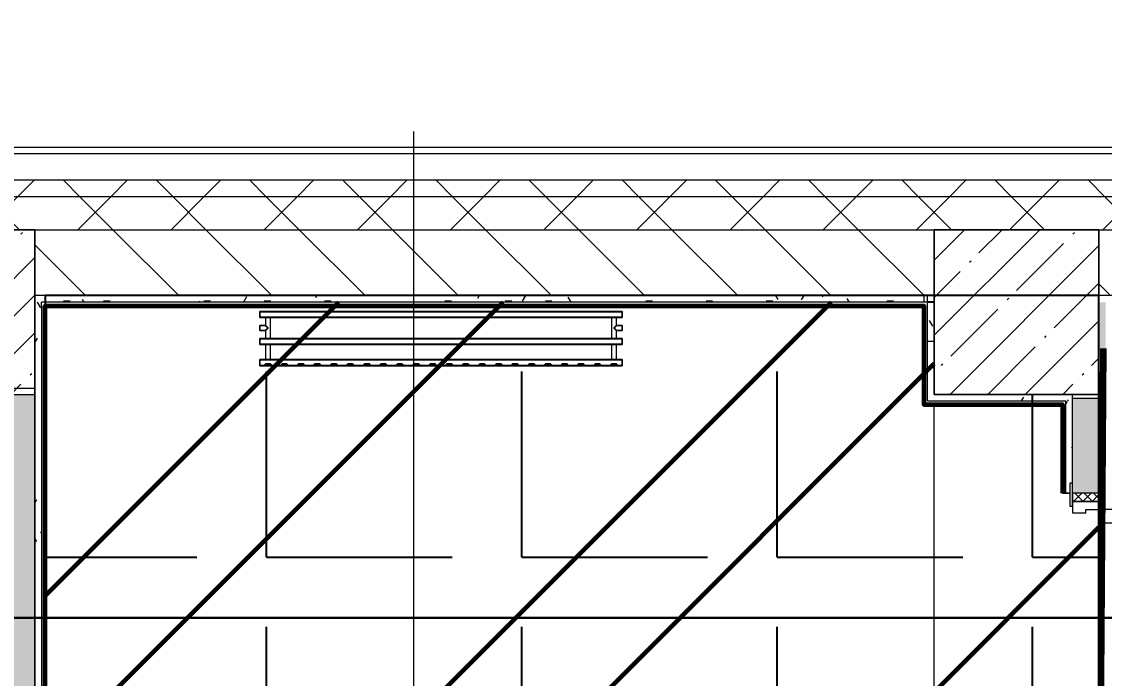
# Model space of a CAD drawing. Header units: millimetres. Extents: x -164500 to 426394, y -23753 to 102118.
# Drawn here: x 219542 to 222829, y 25737 to 27731 of the extents above; entities that cross this region are included whole.
import ezdxf
from ezdxf import colors
from ezdxf.entities.mleader import LeaderData, LeaderLine
from ezdxf.math import Vec2, Vec3

# ---------------------------------------------------------------- set-up
doc = ezdxf.new("R2010")
doc.units = ezdxf.units.MM
doc.layers.add('1.2.1) плитка КР3', color=140, linetype='Continuous')
for name, color, linetype, lineweight in [('196 1-3 этаж гидро изол', 6, 'Continuous', 60), ('284 стык. профилей', 1, 'Continuous', 120), ('5.3) Линолем обрезка', 100, 'Continuous', 30), ('9.1) Рулон', 30, 'Continuous', 30), ('A-DOOR-FRAM-2', 7, 'Continuous', 5), ('A-FLOR', 7, 'Continuous', 9), ('A-WALL', 7, 'Continuous', 5), ('I-WALL', 7, 'Continuous', 5), ('S-COLS', 7, 'Continuous', 9), ('S-COLS-1', 7, 'Continuous', 5), ('Оси', 7, 'Continuous', 9)]:
    doc.layers.add(name, color=color, linetype=linetype, lineweight=lineweight)
doc.layers.add('A-AREA-PATT-2', color=7, linetype='Continuous', lineweight=5, true_color=0xcde0ef, transparency=1)
for name, color, linetype, lineweight, true_color in [('A-DOOR-1', 7, 'Continuous', 5, 0xc0c0c0), ('A-DOOR-FRAM-1', 7, 'Continuous', 5, 0xc0c0c0), ('A-WALL-1', 9, 'Continuous', 5, 0x808080), ('A-WALL-FNSH-1', 9, 'Continuous', 5, 0x808080), ('M-EQPM-1', 7, 'Continuous', 9, 0xb2b2b2)]:
    doc.layers.add(name, color=color, linetype=linetype, lineweight=lineweight, true_color=true_color)
doc.styles.add('СПДС', font='ГОСТ тип А.ttf', dxfattribs={"width": 0.9})
pattern_1 = [(135, (148772.12, -0.94), (-150.8683, -150.8683), [213.36, -35.56, 7.112, -35.56]), (135, (148772.12, 149.83), (-150.8683, -150.8683), []), (50, (148772.12, -0.94), (255.05767, -22.3145), [26.67, -293.37]), (355, (148772.12, -0.94), (-49.3404, 267.4791), [21.336, -234.696]), (100.451, (148793.38, -2.8), (205.7195, 245.16356), [22.666, -249.326]), (46.184, (148772.12, 70.18), (379.511, -58.86), [40.005, -440.055]), (96.636, (148803.75, 65.27), (332.3634, 346.3991), [33.999, -373.989]), (351.184, (148772.12, 70.18), (332.3669, 346.3953), [32.004, -352.044]), (21, (148807.68, 52.4), (212.26017, -143.1711), [26.67, -293.37]), (326, (148807.68, 52.4), (86.5224, 257.8632), [21.336, -234.696]), (71.451, (148825.37, 40.47), (298.78395, 114.6901), [22.666, -249.326]), (37.5, (148772.12, -0.94), (4.32385, 118.37751), [6.706, -225.146, 6.706, -231.546, -235.585]), (37.5, (148772.12, -0.94), (4.32385, 118.37751), [-470.103, 6.706, -228.879]), (7.5, (148772.12, -0.94), (93.54758, 140.2533), [6.706, -129.134, 6.706, -219.812, -89.789]), (7.5, (148772.12, -0.94), (93.54758, 140.2533), [-362.356, 6.706, -83.083]), (327.5, (148692.82, -0.94), (189.82734, -8.02019), [6.706, -82.194, 6.706, -270.662, -368.046]), (327.5, (148692.82, -0.94), (189.82734, -8.02019), [-366.268, 6.706, -361.34]), (317.5, (148657.26, -0.94), (207.38114, 35.59764), [6.706, -108.864, 6.706, -177.495, -261.366]), (317.5, (148657.26, -0.94), (207.38114, 35.59764), [-299.771, 6.706, -254.66])]
pattern_2 = [(45, (148772.12, -0.94), (-114.04925, 114.04925), []), (45, (148886.17, -0.94), (-114.04925, 114.04925), [201.612, -40.322, 6.706, -33.617])]
pattern_3 = [(45, (148772.12, -0.94), (-141.42136, 141.42136), []), (135, (148772.12, -0.94), (-141.42136, -141.42136), [])]
pattern_4 = [(0, (148772.123, -0.94), (243.84, 60.96), [20.117, -162.763, 20.117, -162.763, -975.36]), (0, (148772.123, -0.94), (243.84, 60.96), [-365.76, 20.117, -345.643, 20.117, -162.763, -426.72]), (0, (148772.123, -0.94), (243.84, 60.96), [-914.4, 20.117, -101.803, 20.117, -284.683]), (120, (148863.563, 29.54), (-174.71291, 180.691634), [20.117, -162.763, 20.117, -162.763, -975.36]), (120, (148863.563, 29.54), (-174.71291, 180.691634), [-365.76, 20.117, -345.643, 20.117, -162.763, -426.72]), (120, (148863.563, 29.54), (-174.71291, 180.691634), [-914.4, 20.117, -101.803, 20.117, -284.683]), (240, (148894.043, 151.46), (-69.12709, -241.651634), [20.117, -162.763, 20.117, -162.763, -975.36]), (240, (148894.043, 151.46), (-69.12709, -241.651634), [-365.76, 20.117, -345.643, 20.117, -162.763, -426.72]), (240, (148894.043, 151.46), (-69.12709, -241.651634), [-914.4, 20.117, -101.803, 20.117, -284.683])]

# ---------------------------------------------------------------- blocks, each defined once
blk = doc.blocks.new('radiator_prado_classic_z_tip_30_po exemplyaru - Classic Z Тип 30-500-30677906-Объем проектирования 2 этажа')
at = {"layer": 'M-EQPM-1'}
for p, q in [((0, 228), (0, 210)), ((1100, 228), (0, 228)), ((0, 210), (0, 228)), ((0, 228), (12.5, 228)), ((0, 210), (1100, 210)), ((17.8, 210), (0, 210)), ((12.5, 228), (37.5, 228)), ((37.5, 228), (12.5, 228)), ((12.5, 228), (37.5, 228)), ((12.5, 228), (17.5, 223)), ((12.5, 228), (17.5, 223)), ((32.5, 223), (17.5, 223)), ((17.5, 223), (32.5, 223)), ((17.5, 210), (17.5, 164)), ((17.5, 210), (17.5, 164)), ((17.8, 210), (17.5, 210)), ((17.5, 210), (17.8, 210)), ((17.8, 210), (17.5, 210)), ((17.5, 210), (32.5, 210)), ((18.5, 210), (17.8, 210)), ((17.8, 210), (32.2, 210)), ((32.2, 210), (17.8, 210)), ((19.7, 210), (18.5, 210)), ((23.1, 210), (19.7, 210)), ((32.2, 210), (23.1, 210)), ((32.5, 210), (32.2, 210)), ((32.2, 210), (32.5, 210)), ((32.5, 210), (32.2, 210)), ((1067.8, 210), (32.2, 210)), ((32.5, 223), (37.5, 228)), ((37.5, 228), (32.5, 223)), ((32.5, 164), (32.5, 210)), ((32.5, 164), (32.5, 210)), ((37.5, 228), (62.5, 228)), ((62.5, 228), (87.5, 228)), ((87.5, 228), (62.5, 228)), ((62.5, 228), (87.5, 228)), ((62.5, 228), (67.5, 223)), ((62.5, 228), (67.5, 223)), ((82.5, 223), (67.5, 223)), ((67.5, 223), (82.5, 223)), ((82.5, 223), (87.5, 228)), ((87.5, 228), (82.5, 223)), ((87.5, 228), (112.5, 228)), ((112.5, 228), (137.5, 228)), ((137.5, 228), (112.5, 228)), ((112.5, 228), (137.5, 228)), ((112.5, 228), (117.5, 223)), ((112.5, 228), (117.5, 223)), ((132.5, 223), (117.5, 223)), ((117.5, 223), (132.5, 223)), ((132.5, 223), (137.5, 228)), ((137.5, 228), (132.5, 223)), ((137.5, 228), (162.5, 228)), ((162.5, 228), (187.5, 228)), ((187.5, 228), (162.5, 228)), ((162.5, 228), (187.5, 228)), ((162.5, 228), (167.5, 223)), ((162.5, 228), (167.5, 223)), ((182.5, 223), (167.5, 223)), ((167.5, 223), (182.5, 223)), ((182.5, 223), (187.5, 228)), ((187.5, 228), (182.5, 223)), ((187.5, 228), (212.5, 228)), ((212.5, 228), (237.5, 228)), ((237.5, 228), (212.5, 228)), ((212.5, 228), (237.5, 228)), ((212.5, 228), (217.5, 223)), ((212.5, 228), (217.5, 223)), ((232.5, 223), (217.5, 223)), ((217.5, 223), (232.5, 223)), ((232.5, 223), (237.5, 228)), ((237.5, 228), (232.5, 223)), ((237.5, 228), (262.5, 228)), ((262.5, 228), (287.5, 228)), ((287.5, 228), (262.5, 228)), ((262.5, 228), (287.5, 228)), ((262.5, 228), (267.5, 223)), ((262.5, 228), (267.5, 223)), ((282.5, 223), (267.5, 223)), ((267.5, 223), (282.5, 223)), ((282.5, 223), (287.5, 228)), ((287.5, 228), (282.5, 223)), ((287.5, 228), (312.5, 228)), ((312.5, 228), (337.5, 228)), ((337.5, 228), (312.5, 228)), ((312.5, 228), (337.5, 228)), ((312.5, 228), (317.5, 223)), ((312.5, 228), (317.5, 223)), ((332.5, 223), (317.5, 223)), ((317.5, 223), (332.5, 223)), ((332.5, 223), (337.5, 228)), ((337.5, 228), (332.5, 223)), ((337.5, 228), (362.5, 228)), ((362.5, 228), (387.5, 228)), ((387.5, 228), (362.5, 228)), ((362.5, 228), (387.5, 228)), ((362.5, 228), (367.5, 223)), ((362.5, 228), (367.5, 223)), ((382.5, 223), (367.5, 223)), ((367.5, 223), (382.5, 223)), ((382.5, 223), (387.5, 228)), ((387.5, 228), (382.5, 223)), ((387.5, 228), (412.5, 228)), ((412.5, 228), (437.5, 228)), ((437.5, 228), (412.5, 228)), ((412.5, 228), (437.5, 228)), ((412.5, 228), (417.5, 223)), ((412.5, 228), (417.5, 223)), ((432.5, 223), (417.5, 223)), ((417.5, 223), (432.5, 223)), ((432.5, 223), (437.5, 228)), ((437.5, 228), (432.5, 223)), ((437.5, 228), (462.5, 228)), ((462.5, 228), (487.5, 228)), ((487.5, 228), (462.5, 228)), ((462.5, 228), (487.5, 228)), ((462.5, 228), (467.5, 223)), ((462.5, 228), (467.5, 223)), ((482.5, 223), (467.5, 223)), ((467.5, 223), (482.5, 223)), ((482.5, 223), (487.5, 228)), ((487.5, 228), (482.5, 223)), ((487.5, 228), (512.5, 228)), ((512.5, 228), (537.5, 228)), ((537.5, 228), (512.5, 228)), ((512.5, 228), (537.5, 228)), ((512.5, 228), (517.5, 223)), ((512.5, 228), (517.5, 223)), ((532.5, 223), (517.5, 223)), ((517.5, 223), (532.5, 223)), ((532.5, 223), (537.5, 228)), ((537.5, 228), (532.5, 223)), ((537.5, 228), (562.5, 228)), ((562.5, 228), (587.5, 228)), ((587.5, 228), (562.5, 228)), ((562.5, 228), (587.5, 228)), ((562.5, 228), (567.5, 223)), ((562.5, 228), (567.5, 223)), ((582.5, 223), (567.5, 223)), ((567.5, 223), (582.5, 223)), ((582.5, 223), (587.5, 228)), ((587.5, 228), (582.5, 223)), ((587.5, 228), (612.5, 228)), ((612.5, 228), (637.5, 228)), ((637.5, 228), (612.5, 228)), ((612.5, 228), (637.5, 228)), ((612.5, 228), (617.5, 223)), ((612.5, 228), (617.5, 223)), ((632.5, 223), (617.5, 223)), ((617.5, 223), (632.5, 223)), ((632.5, 223), (637.5, 228)), ((637.5, 228), (632.5, 223)), ((637.5, 228), (662.5, 228)), ((662.5, 228), (687.5, 228)), ((687.5, 228), (662.5, 228)), ((662.5, 228), (687.5, 228)), ((662.5, 228), (667.5, 223)), ((662.5, 228), (667.5, 223)), ((682.5, 223), (667.5, 223)), ((667.5, 223), (682.5, 223)), ((682.5, 223), (687.5, 228)), ((687.5, 228), (682.5, 223)), ((687.5, 228), (712.5, 228)), ((712.5, 228), (737.5, 228)), ((737.5, 228), (712.5, 228)), ((712.5, 228), (737.5, 228)), ((712.5, 228), (717.5, 223)), ((712.5, 228), (717.5, 223)), ((732.5, 223), (717.5, 223)), ((717.5, 223), (732.5, 223)), ((732.5, 223), (737.5, 228)), ((737.5, 228), (732.5, 223)), ((737.5, 228), (762.5, 228)), ((762.5, 228), (787.5, 228)), ((787.5, 228), (762.5, 228)), ((762.5, 228), (787.5, 228)), ((762.5, 228), (767.5, 223)), ((762.5, 228), (767.5, 223)), ((782.5, 223), (767.5, 223)), ((767.5, 223), (782.5, 223)), ((782.5, 223), (787.5, 228)), ((787.5, 228), (782.5, 223)), ((787.5, 228), (812.5, 228)), ((812.5, 228), (837.5, 228)), ((837.5, 228), (812.5, 228)), ((812.5, 228), (837.5, 228)), ((812.5, 228), (817.5, 223)), ((812.5, 228), (817.5, 223)), ((832.5, 223), (817.5, 223)), ((817.5, 223), (832.5, 223)), ((832.5, 223), (837.5, 228)), ((837.5, 228), (832.5, 223)), ((837.5, 228), (862.5, 228)), ((862.5, 228), (887.5, 228)), ((887.5, 228), (862.5, 228)), ((862.5, 228), (887.5, 228)), ((862.5, 228), (867.5, 223)), ((862.5, 228), (867.5, 223)), ((882.5, 223), (867.5, 223)), ((867.5, 223), (882.5, 223)), ((882.5, 223), (887.5, 228)), ((887.5, 228), (882.5, 223)), ((887.5, 228), (912.5, 228)), ((912.5, 228), (937.5, 228)), ((937.5, 228), (912.5, 228)), ((912.5, 228), (937.5, 228)), ((912.5, 228), (917.5, 223)), ((912.5, 228), (917.5, 223)), ((932.5, 223), (917.5, 223)), ((917.5, 223), (932.5, 223)), ((932.5, 223), (937.5, 228)), ((937.5, 228), (932.5, 223)), ((937.5, 228), (962.5, 228)), ((962.5, 228), (987.5, 228)), ((987.5, 228), (962.5, 228)), ((962.5, 228), (987.5, 228)), ((962.5, 228), (967.5, 223)), ((962.5, 228), (967.5, 223)), ((982.5, 223), (967.5, 223)), ((967.5, 223), (982.5, 223)), ((982.5, 223), (987.5, 228)), ((987.5, 228), (982.5, 223)), ((987.5, 228), (1012.5, 228)), ((1012.5, 228), (1037.5, 228)), ((1037.5, 228), (1012.5, 228)), ((1012.5, 228), (1037.5, 228)), ((1012.5, 228), (1017.5, 223)), ((1012.5, 228), (1017.5, 223)), ((1032.5, 223), (1017.5, 223)), ((1017.5, 223), (1032.5, 223)), ((1032.5, 223), (1037.5, 228)), ((1037.5, 228), (1032.5, 223)), ((1037.5, 228), (1062.5, 228)), ((1062.5, 228), (1087.5, 228)), ((1087.5, 228), (1062.5, 228)), ((1062.5, 228), (1087.5, 228)), ((1062.5, 228), (1067.5, 223)), ((1062.5, 228), (1067.5, 223)), ((1082.5, 223), (1067.5, 223)), ((1067.5, 223), (1082.5, 223)), ((1067.5, 210), (1067.5, 164)), ((1067.5, 210), (1067.5, 164)), ((1067.8, 210), (1067.5, 210)), ((1067.5, 210), (1082.5, 210)), ((1067.8, 210), (1067.5, 210)), ((1067.5, 210), (1067.8, 210)), ((1082.2, 210), (1067.8, 210)), ((1073.1, 210), (1067.8, 210)), ((1067.8, 210), (1082.2, 210)), ((1075, 210), (1073.1, 210)), ((1082.2, 210), (1075, 210)), ((1082.5, 210), (1082.2, 210)), ((1082.5, 210), (1082.2, 210)), ((1082.2, 210), (1082.5, 210)), ((1100, 210), (1082.2, 210)), ((1082.5, 223), (1087.5, 228)), ((1087.5, 228), (1082.5, 223)), ((1082.5, 164), (1082.5, 210)), ((1082.5, 164), (1082.5, 210)), ((1087.5, 228), (1100, 228)), ((1100, 210), (1100, 228)), ((1100, 228), (1100, 210)), ((1100, 164), (0, 164)), ((0, 164), (0, 146)), ((0, 146), (0, 164)), ((0, 164), (17.8, 164)), ((0, 146), (1100, 146)), ((18.5, 146), (0, 146)), ((17.8, 164), (17.5, 164)), ((17.5, 164), (17.8, 164)), ((17.8, 164), (17.5, 164)), ((17.5, 164), (32.5, 164)), ((17.5, 146), (17.5, 121.5)), ((17.5, 146), (17.5, 121.5)), ((17.5, 146), (18.5, 146)), ((17.8, 146), (17.5, 146)), ((17.5, 146), (18.5, 146)), ((32.5, 146), (17.5, 146)), ((32.2, 164), (17.8, 164)), ((17.8, 164), (32.2, 164)), ((32.2, 164), (17.8, 164)), ((18.5, 146), (17.8, 146)), ((18.5, 146), (32.2, 146)), ((32.2, 146), (18.5, 146)), ((18.5, 146), (32.2, 146)), ((32.5, 164), (32.2, 164)), ((32.2, 164), (32.5, 164)), ((32.5, 164), (32.2, 164)), ((32.2, 164), (1067.8, 164)), ((32.2, 146), (32.5, 146)), ((32.5, 146), (32.2, 146)), ((32.2, 146), (32.5, 146)), ((1067.8, 146), (32.2, 146)), ((32.5, 82), (32.5, 146)), ((32.5, 82), (32.5, 146)), ((1067.8, 164), (1067.5, 164)), ((1067.5, 164), (1082.5, 164)), ((1067.8, 164), (1067.5, 164)), ((1067.5, 164), (1067.8, 164)), ((1067.5, 146), (1067.5, 82)), ((1067.5, 146), (1067.5, 82)), ((1067.5, 146), (1067.8, 146)), ((1082.5, 146), (1067.5, 146)), ((1067.5, 146), (1067.8, 146)), ((1067.8, 146), (1067.5, 146)), ((1082.2, 164), (1067.8, 164)), ((1075, 164), (1067.8, 164)), ((1067.8, 164), (1082.2, 164)), ((1067.8, 146), (1081.5, 146)), ((1067.8, 146), (1069.7, 146)), ((1081.5, 146), (1067.8, 146)), ((1069.7, 146), (1073.1, 146)), ((1073.1, 146), (1081.5, 146)), ((1081.5, 164), (1075, 164)), ((1082.2, 164), (1081.5, 164)), ((1081.5, 146), (1082.5, 146)), ((1081.5, 146), (1082.5, 146)), ((1082.5, 146), (1081.5, 146)), ((1100, 146), (1081.5, 146)), ((1082.5, 164), (1082.2, 164)), ((1082.5, 164), (1082.2, 164)), ((1082.2, 164), (1082.5, 164)), ((1082.2, 164), (1100, 164)), ((1082.5, 121.5), (1082.5, 146)), ((1082.5, 121.5), (1082.5, 146)), ((1100, 146), (1100, 164)), ((1100, 164), (1100, 146)), ((17.5, 121.5), (0, 121.5)), ((17.5, 121.5), (0, 121.5)), ((0, 121.5), (0, 120.5)), ((0, 106.5), (0, 121.5)), ((0, 120.5), (0, 107.5)), ((0, 120.5), (0, 119.3)), ((0, 114), (0, 120.5)), ((0, 120.5), (0, 120.5)), ((0, 119.3), (0, 117.8)), ((0, 117.8), (0, 114)), ((0, 114), (0, 110.3)), ((0, 110.3), (0, 114)), ((0, 110.3), (0, 108.7)), ((0, 107.5), (0, 110.3)), ((0, 108.7), (0, 107.5)), ((0, 107.5), (0, 106.5)), ((0, 107.5), (0, 107.5)), ((0, 106.5), (17.5, 106.5)), ((0, 106.5), (17.5, 106.5)), ((17.5, 106.5), (17.5, 82)), ((17.5, 106.5), (17.5, 82)), ((1100, 121.5), (1082.5, 121.5)), ((1100, 121.5), (1082.5, 121.5)), ((1082.5, 82), (1082.5, 106.5)), ((1082.5, 106.5), (1100, 106.5)), ((1082.5, 82), (1082.5, 106.5)), ((1082.5, 106.5), (1100, 106.5)), ((1100, 121.5), (1100, 106.5)), ((1100, 120.5), (1100, 121.5)), ((1100, 121.5), (1100, 120.5)), ((1100, 120.5), (1100, 121.5)), ((1100, 107.5), (1100, 120.5)), ((1100, 120.5), (1100, 107.5)), ((1100, 107.5), (1100, 120.5)), ((1100, 106.5), (1100, 107.5)), ((1100, 107.5), (1100, 106.5)), ((1100, 106.5), (1100, 107.5)), ((1100, 82), (0, 82)), ((0, 82), (0, 64)), ((0, 64), (0, 82)), ((0, 82), (18.5, 82)), ((18.5, 82), (17.5, 82)), ((17.5, 82), (18.5, 82)), ((18.5, 82), (17.5, 82)), ((17.5, 82), (32.5, 82)), ((32.2, 82), (18.5, 82)), ((18.5, 82), (32.2, 82)), ((32.2, 82), (18.5, 82)), ((32.5, 82), (32.2, 82)), ((32.2, 82), (32.5, 82)), ((32.5, 82), (32.2, 82)), ((32.2, 82), (1067.8, 82)), ((1067.8, 82), (1067.5, 82)), ((1067.5, 82), (1082.5, 82)), ((1067.8, 82), (1067.5, 82)), ((1067.5, 82), (1067.8, 82)), ((1081.5, 82), (1067.8, 82)), ((1081.5, 82), (1067.8, 82)), ((1067.8, 82), (1081.5, 82)), ((1082.5, 82), (1081.5, 82)), ((1082.5, 82), (1081.5, 82)), ((1081.5, 82), (1082.5, 82)), ((1081.5, 82), (1100, 82)), ((1100, 64), (1100, 82)), ((1100, 82), (1100, 64)), ((1100, 64), (0, 64)), ((0, 64), (1100, 64))]:
    blk.add_line(p, q, dxfattribs=at)
for points, knots in [([(18.5, 120.5), (18.4, 120.6), (18.3, 120.7), (18.1, 120.9), (17.9, 121.1), (17.8, 121.2), (17.7, 121.3), (17.5, 121.5), (17.5, 121.5), (17.5, 121.5)], [0.7142857, 0.7142857, 0.7142857, 0.7142857, 0.75, 0.7857143, 0.8214286, 0.8571429, 0.8928571, 0.9285714, 1, 1, 1, 1]), ([(17.5, 121.5), (17.5, 121.5), (17.5, 121.5), (17.7, 121.3), (17.8, 121.2), (17.9, 121.1), (18.1, 120.9), (18.3, 120.7), (18.4, 120.6), (18.5, 120.5)], [0, 0, 0, 0, 0.0714286, 0.1071429, 0.1428571, 0.1785714, 0.2142857, 0.25, 0.2857143, 0.2857143, 0.2857143, 0.2857143]), ([(17.5, 121.5), (17.5, 121.5), (17.5, 121.5), (17.7, 121.3), (17.8, 121.2), (17.9, 121.1), (18.1, 120.9), (18.3, 120.7), (18.4, 120.6), (18.5, 120.5)], [0, 0, 0, 0, 0.0714286, 0.1071429, 0.1428571, 0.1785714, 0.2142857, 0.25, 0.2857143, 0.2857143, 0.2857143, 0.2857143]), ([(25, 114), (24.5, 114.5), (23.6, 115.4), (22.4, 116.6), (21.6, 117.4), (21.1, 117.9), (20.8, 118.2), (20.5, 118.5), (20.2, 118.8), (19.8, 119.1), (19.6, 119.4), (19.3, 119.7), (19, 120), (18.7, 120.3), (18.5, 120.5), (18.3, 120.7), (18.1, 120.9), (17.9, 121.1), (17.8, 121.2), (17.7, 121.3), (17.5, 121.5), (17.5, 121.5), (17.5, 121.5)], [0, 0, 0, 0, 0.142857, 0.285714, 0.357143, 0.392857, 0.428571, 0.464286, 0.5, 0.535714, 0.571429, 0.607143, 0.642857, 0.678571, 0.714286, 0.75, 0.785714, 0.821429, 0.857143, 0.892857, 0.928571, 1, 1, 1, 1]), ([(17.5, 106.5), (17.5, 106.5), (17.5, 106.5), (17.7, 106.7), (17.8, 106.8), (17.9, 106.9), (18.1, 107.1), (18.3, 107.3), (18.5, 107.5), (18.7, 107.7), (19, 108), (19.3, 108.3), (19.6, 108.6), (19.8, 108.9), (20.3, 109.3), (20.7, 109.7), (21.1, 110.1), (21.6, 110.6), (22.4, 111.4), (23.6, 112.6), (24.5, 113.5), (25, 114)], [0, 0, 0, 0, 0.071429, 0.107143, 0.142857, 0.178571, 0.214286, 0.25, 0.285714, 0.321429, 0.357143, 0.392857, 0.428571, 0.464286, 0.5, 0.571429, 0.607143, 0.642857, 0.714286, 0.857143, 1, 1, 1, 1]), ([(17.5, 106.5), (17.5, 106.5), (17.5, 106.5), (17.7, 106.7), (17.8, 106.8), (17.9, 106.9), (18.1, 107.1), (18.3, 107.3), (18.4, 107.4), (18.5, 107.5)], [0, 0, 0, 0, 0.0714286, 0.1071429, 0.1428571, 0.1785714, 0.2142857, 0.25, 0.2857143, 0.2857143, 0.2857143, 0.2857143]), ([(18.5, 107.5), (18.4, 107.4), (18.3, 107.3), (18.1, 107.1), (17.9, 106.9), (17.8, 106.8), (17.7, 106.7), (17.5, 106.5), (17.5, 106.5), (17.5, 106.5)], [0.7142857, 0.7142857, 0.7142857, 0.7142857, 0.75, 0.7857143, 0.8214286, 0.8571429, 0.8928571, 0.9285714, 1, 1, 1, 1]), ([(18.5, 107.5), (18.4, 107.4), (18.3, 107.3), (18.1, 107.1), (17.9, 106.9), (17.8, 106.8), (17.7, 106.7), (17.5, 106.5), (17.5, 106.5), (17.5, 106.5)], [0.7142857, 0.7142857, 0.7142857, 0.7142857, 0.75, 0.7857143, 0.8214286, 0.8571429, 0.8928571, 0.9285714, 1, 1, 1, 1]), ([(22.1, 116.9), (21.9, 117.1), (21.6, 117.4), (21.1, 117.9), (20.8, 118.2), (20.5, 118.5), (20.2, 118.8), (19.9, 119.2), (19.7, 119.3), (19.6, 119.4)], [0.2857143, 0.2857143, 0.2857143, 0.2857143, 0.3571429, 0.3928571, 0.4285714, 0.4642857, 0.5, 0.5357143, 0.5714286, 0.5714286, 0.5714286, 0.5714286]), ([(19.6, 119.4), (19.7, 119.3), (19.9, 119.2), (20.3, 118.7), (20.7, 118.3), (21.1, 117.9), (21.6, 117.4), (21.9, 117.1), (22.1, 116.9)], [0.4285714, 0.4285714, 0.4285714, 0.4285714, 0.4642857, 0.5, 0.5714286, 0.6071429, 0.6428571, 0.7142857, 0.7142857, 0.7142857, 0.7142857]), ([(19.6, 119.4), (19.7, 119.3), (19.8, 119.1), (20.3, 118.7), (20.7, 118.3), (21.1, 117.9), (21.6, 117.4), (21.9, 117.1), (22.1, 116.9)], [0.4285714, 0.4285714, 0.4285714, 0.4285714, 0.4642857, 0.5, 0.5714286, 0.6071429, 0.6428571, 0.7142857, 0.7142857, 0.7142857, 0.7142857]), ([(19.6, 108.6), (19.7, 108.7), (19.9, 108.8), (20.3, 109.3), (20.7, 109.7), (21.1, 110.1), (21.6, 110.6), (21.9, 110.9), (22.1, 111.1)], [0.4285714, 0.4285714, 0.4285714, 0.4285714, 0.4642857, 0.5, 0.5714286, 0.6071429, 0.6428571, 0.7142857, 0.7142857, 0.7142857, 0.7142857]), ([(22.1, 111.1), (21.9, 110.9), (21.6, 110.6), (21.1, 110.1), (20.8, 109.8), (20.5, 109.5), (20.2, 109.2), (19.9, 108.8), (19.7, 108.7), (19.6, 108.6)], [0.2857143, 0.2857143, 0.2857143, 0.2857143, 0.3571429, 0.3928571, 0.4285714, 0.4642857, 0.5, 0.5357143, 0.5714286, 0.5714286, 0.5714286, 0.5714286]), ([(22.1, 111.1), (21.9, 110.9), (21.6, 110.6), (21.1, 110.1), (20.8, 109.8), (20.5, 109.5), (20.2, 109.2), (19.8, 108.9), (19.7, 108.7), (19.6, 108.6)], [0.2857143, 0.2857143, 0.2857143, 0.2857143, 0.3571429, 0.3928571, 0.4285714, 0.4642857, 0.5, 0.5357143, 0.5714286, 0.5714286, 0.5714286, 0.5714286]), ([(1075, 114), (1075.5, 114.5), (1076.4, 115.4), (1077.6, 116.6), (1078.4, 117.4), (1078.9, 117.9), (1079.2, 118.2), (1079.5, 118.5), (1079.8, 118.8), (1080.1, 119.2), (1080.4, 119.4), (1080.7, 119.7), (1081, 120), (1081.3, 120.3), (1081.5, 120.5), (1081.7, 120.7), (1081.9, 120.9), (1082.1, 121.1), (1082.2, 121.2), (1082.3, 121.3), (1082.5, 121.5), (1082.5, 121.5), (1082.5, 121.5)], [0, 0, 0, 0, 0.142857, 0.285714, 0.357143, 0.392857, 0.428571, 0.464286, 0.5, 0.535714, 0.571429, 0.607143, 0.642857, 0.678571, 0.714286, 0.75, 0.785714, 0.821429, 0.857143, 0.892857, 0.928571, 1, 1, 1, 1]), ([(1082.5, 106.5), (1082.5, 106.5), (1082.5, 106.5), (1082.3, 106.7), (1082.2, 106.8), (1082.1, 106.9), (1081.9, 107.1), (1081.7, 107.3), (1081.5, 107.5), (1081.3, 107.7), (1081, 108), (1080.7, 108.3), (1080.4, 108.6), (1080.1, 108.8), (1079.7, 109.3), (1079.3, 109.7), (1078.9, 110.1), (1078.4, 110.6), (1077.6, 111.4), (1076.4, 112.6), (1075.5, 113.5), (1075, 114)], [0, 0, 0, 0, 0.071429, 0.107143, 0.142857, 0.178571, 0.214286, 0.25, 0.285714, 0.321429, 0.357143, 0.392857, 0.428571, 0.464286, 0.5, 0.571429, 0.607143, 0.642857, 0.714286, 0.857143, 1, 1, 1, 1]), ([(1080.4, 119.4), (1080.3, 119.3), (1080.1, 119.2), (1079.7, 118.7), (1079.3, 118.3), (1078.9, 117.9), (1078.4, 117.4), (1078.1, 117.1), (1077.9, 116.9)], [0.4285714, 0.4285714, 0.4285714, 0.4285714, 0.4642857, 0.5, 0.5714286, 0.6071429, 0.6428571, 0.7142857, 0.7142857, 0.7142857, 0.7142857]), ([(1077.9, 116.9), (1078.1, 117.1), (1078.4, 117.4), (1078.9, 117.9), (1079.2, 118.2), (1079.5, 118.5), (1079.8, 118.8), (1080.1, 119.2), (1080.3, 119.3), (1080.4, 119.4)], [0.2857143, 0.2857143, 0.2857143, 0.2857143, 0.3571429, 0.3928571, 0.4285714, 0.4642857, 0.5, 0.5357143, 0.5714286, 0.5714286, 0.5714286, 0.5714286]), ([(1079.2, 118.2), (1079.1, 118.1), (1078.9, 117.9), (1078.4, 117.4), (1078.1, 117.1), (1077.9, 116.9)], [0.5714286, 0.5714286, 0.5714286, 0.5714286, 0.6071429, 0.6428571, 0.7142857, 0.7142857, 0.7142857, 0.7142857]), ([(1077.9, 111.1), (1078.1, 110.9), (1078.4, 110.6), (1078.9, 110.1), (1079.2, 109.8), (1079.5, 109.5), (1079.8, 109.2), (1080.1, 108.8), (1080.3, 108.7), (1080.4, 108.6)], [0.2857143, 0.2857143, 0.2857143, 0.2857143, 0.3571429, 0.3928571, 0.4285714, 0.4642857, 0.5, 0.5357143, 0.5714286, 0.5714286, 0.5714286, 0.5714286]), ([(1077.9, 111.1), (1078.1, 110.9), (1078.4, 110.6), (1078.9, 110.1), (1079.2, 109.8), (1079.5, 109.5), (1079.8, 109.2), (1080.1, 108.8), (1080.3, 108.7), (1080.4, 108.6)], [0.2857143, 0.2857143, 0.2857143, 0.2857143, 0.3571429, 0.3928571, 0.4285714, 0.4642857, 0.5, 0.5357143, 0.5714286, 0.5714286, 0.5714286, 0.5714286]), ([(1080.4, 108.6), (1080.3, 108.7), (1080.1, 108.8), (1079.7, 109.3), (1079.3, 109.7), (1078.9, 110.1), (1078.4, 110.6), (1078.1, 110.9), (1077.9, 111.1)], [0.4285714, 0.4285714, 0.4285714, 0.4285714, 0.4642857, 0.5, 0.5714286, 0.6071429, 0.6428571, 0.7142857, 0.7142857, 0.7142857, 0.7142857]), ([(1080.4, 119.4), (1080.3, 119.3), (1080.1, 119.2), (1079.7, 118.7), (1079.4, 118.4), (1079.2, 118.2)], [0.4285714, 0.4285714, 0.4285714, 0.4285714, 0.4642857, 0.5, 0.5714286, 0.5714286, 0.5714286, 0.5714286]), ([(1082.5, 121.5), (1082.5, 121.5), (1082.5, 121.5), (1082.3, 121.3), (1082.2, 121.2), (1082.1, 121.1), (1081.9, 120.9), (1081.7, 120.7), (1081.6, 120.6), (1081.5, 120.5)], [0, 0, 0, 0, 0.0714286, 0.1071429, 0.1428571, 0.1785714, 0.2142857, 0.25, 0.2857143, 0.2857143, 0.2857143, 0.2857143]), ([(1082.5, 121.5), (1082.5, 121.5), (1082.5, 121.5), (1082.3, 121.3), (1082.2, 121.2), (1082.1, 121.1), (1081.9, 120.9), (1081.7, 120.7), (1081.6, 120.6), (1081.5, 120.5)], [0, 0, 0, 0, 0.0714286, 0.1071429, 0.1428571, 0.1785714, 0.2142857, 0.25, 0.2857143, 0.2857143, 0.2857143, 0.2857143]), ([(1081.5, 120.5), (1081.6, 120.6), (1081.7, 120.7), (1081.9, 120.9), (1082.1, 121.1), (1082.2, 121.2), (1082.3, 121.3), (1082.5, 121.5), (1082.5, 121.5), (1082.5, 121.5)], [0.7142857, 0.7142857, 0.7142857, 0.7142857, 0.75, 0.7857143, 0.8214286, 0.8571429, 0.8928571, 0.9285714, 1, 1, 1, 1]), ([(1081.5, 107.5), (1081.6, 107.4), (1081.7, 107.3), (1081.9, 107.1), (1082.1, 106.9), (1082.2, 106.8), (1082.3, 106.7), (1082.5, 106.5), (1082.5, 106.5), (1082.5, 106.5)], [0.7142857, 0.7142857, 0.7142857, 0.7142857, 0.75, 0.7857143, 0.8214286, 0.8571429, 0.8928571, 0.9285714, 1, 1, 1, 1]), ([(1081.5, 107.5), (1081.6, 107.4), (1081.7, 107.3), (1081.9, 107.1), (1082.1, 106.9), (1082.2, 106.8), (1082.3, 106.7), (1082.5, 106.5), (1082.5, 106.5), (1082.5, 106.5)], [0.7142857, 0.7142857, 0.7142857, 0.7142857, 0.75, 0.7857143, 0.8214286, 0.8571429, 0.8928571, 0.9285714, 1, 1, 1, 1]), ([(1082.5, 106.5), (1082.5, 106.5), (1082.5, 106.5), (1082.3, 106.7), (1082.2, 106.8), (1082.1, 106.9), (1081.9, 107.1), (1081.7, 107.3), (1081.6, 107.4), (1081.5, 107.5)], [0, 0, 0, 0, 0.0714286, 0.1071429, 0.1428571, 0.1785714, 0.2142857, 0.25, 0.2857143, 0.2857143, 0.2857143, 0.2857143])]:
    blk.add_open_spline(points, degree=3, knots=knots, dxfattribs=at)
for points in [[(19.6, 119.4), (19.5, 119.5), (19.3, 119.7), (19, 120), (18.7, 120.3), (18.6, 120.4), (18.5, 120.5)], [(18.5, 120.5), (18.6, 120.4), (18.7, 120.3), (19, 120), (19.3, 119.7), (19.5, 119.5), (19.6, 119.4)], [(18.5, 120.5), (18.6, 120.4), (18.7, 120.3), (19, 120), (19.3, 119.7), (19.5, 119.5), (19.6, 119.4)], [(18.5, 107.5), (18.6, 107.6), (18.7, 107.7), (19, 108), (19.3, 108.3), (19.5, 108.5), (19.6, 108.6)], [(19.6, 108.6), (19.5, 108.5), (19.3, 108.3), (19, 108), (18.7, 107.7), (18.6, 107.6), (18.5, 107.5)], [(19.6, 108.6), (19.5, 108.5), (19.3, 108.3), (19, 108), (18.7, 107.7), (18.6, 107.6), (18.5, 107.5)], [(25, 114), (24.5, 114.5), (23.6, 115.4), (22.6, 116.4), (22.1, 116.9)], [(22.1, 116.9), (22.6, 116.4), (23.6, 115.4), (24.5, 114.5), (25, 114)], [(22.1, 116.9), (22.6, 116.4), (23.6, 115.4), (24.5, 114.5), (25, 114)], [(22.1, 111.1), (22.6, 111.6), (23.6, 112.6), (24.5, 113.5), (25, 114)], [(25, 114), (24.5, 113.5), (23.6, 112.6), (22.6, 111.6), (22.1, 111.1)], [(25, 114), (24.5, 113.5), (23.6, 112.6), (22.6, 111.6), (22.1, 111.1)], [(1077.9, 116.9), (1077.4, 116.4), (1076.4, 115.4), (1075.5, 114.5), (1075, 114)], [(1077.9, 116.9), (1077.4, 116.4), (1076.4, 115.4), (1075.5, 114.5), (1075, 114)], [(1075, 114), (1075.5, 114.5), (1076.4, 115.4), (1077.4, 116.4), (1077.9, 116.9)], [(1075, 114), (1075.5, 113.5), (1076.4, 112.6), (1077.4, 111.6), (1077.9, 111.1)], [(1075, 114), (1075.5, 113.5), (1076.4, 112.6), (1077.4, 111.6), (1077.9, 111.1)], [(1077.9, 111.1), (1077.4, 111.6), (1076.4, 112.6), (1075.5, 113.5), (1075, 114)], [(1081.5, 120.5), (1081.4, 120.4), (1081.3, 120.3), (1081, 120), (1080.7, 119.7), (1080.5, 119.5), (1080.4, 119.4)], [(1081.5, 120.5), (1081.4, 120.4), (1081.3, 120.3), (1081, 120), (1080.7, 119.7), (1080.5, 119.5), (1080.4, 119.4)], [(1080.4, 119.4), (1080.5, 119.5), (1080.7, 119.7), (1081, 120), (1081.3, 120.3), (1081.4, 120.4), (1081.5, 120.5)], [(1080.4, 108.6), (1080.5, 108.5), (1080.7, 108.3), (1081, 108), (1081.3, 107.7), (1081.4, 107.6), (1081.5, 107.5)], [(1080.4, 108.6), (1080.5, 108.5), (1080.7, 108.3), (1081, 108), (1081.3, 107.7), (1081.4, 107.6), (1081.5, 107.5)], [(1081.5, 107.5), (1081.4, 107.6), (1081.3, 107.7), (1081, 108), (1080.7, 108.3), (1080.5, 108.5), (1080.4, 108.6)]]:
    blk.add_open_spline(points, degree=3, dxfattribs=at)
blk = doc.blocks.new('*U1717')
at = {"layer": '5.3) Линолем обрезка'}
blk.add_lwpolyline([(-10250, 0), (10250, 0)], dxfattribs=at)
blk = doc.blocks.new('*U1718')
at = {"layer": '5.3) Линолем обрезка', "color": 0, "linetype": 'ByBlock', "lineweight": -2, "transparency": 16777216}
blk.add_blockref('*U1717', (0, 14000), dxfattribs=at)

msp = doc.modelspace()

# ---------------------------------------------------------------- hatches: boundary and pattern name
at = {"layer": '1.2.1) плитка КР3'}
h = msp.add_hatch(dxfattribs=at)
h.set_pattern_fill('ANGLE', color=256, scale=111)
h.set_pattern_definition([(0, (205553.1, 26879), (0, 775.335), [563.88, -211.455]), (90, (205553.1, 26879), (-775.335, 5e-14), [563.88, -211.455])])
h.paths.add_polyline_path([(222292.123, 26879.058), (219613.123, 26879.058), (219613.123, 23485.058), (222701.123, 23485.058), (222701.123, 25199.058), (222712.123, 25199.058), (222724.123, 25199.058), (222724.123, 25239.058), (222732.123, 25239.058), (222732.123, 25259.058), (222772.123, 25259.058), (222772.123, 25249.058), (222812.123, 25249.058), (222812.123, 26249.058), (222772.123, 26249.058), (222772.123, 26239.058), (222732.123, 26239.058), (222732.123, 26259.058), (222724.123, 26259.058), (222724.123, 26329.058), (222732.123, 26329.058), (222732.123, 26599.058), (222312.123, 26599.058), (222312.123, 26899.058), (222292.123, 26899.058)])
at = {"layer": '196 1-3 этаж гидро изол'}
h = msp.add_hatch(dxfattribs=at)
h.set_pattern_fill('ANSI32', color=256, scale=111)
h.set_pattern_definition([(45, (205553.1, 26879), (-747.606, 747.606), []), (45, (206051.5, 26879), (-747.606, 747.606), [])])
h.paths.add_polyline_path([(222292.123, 26879.058), (219613.123, 26879.058), (219613.123, 23485.058), (222701.123, 23485.058), (222701.123, 25199.058), (222712.123, 25199.058), (222724.123, 25199.058), (222724.123, 25239.058), (222732.123, 25239.058), (222732.123, 25259.058), (222772.123, 25259.058), (222772.123, 25249.058), (222812.123, 25249.058), (222812.123, 26249.058), (222772.123, 26249.058), (222772.123, 26239.058), (222732.123, 26239.058), (222732.123, 26259.058), (222724.123, 26259.058), (222724.123, 26329.058), (222732.123, 26329.058), (222732.123, 26599.058), (222312.123, 26599.058), (222312.123, 26899.058), (222292.123, 26899.058)])
at = {"layer": 'A-AREA-PATT-2'}
h = msp.add_hatch(color=256, dxfattribs=at)
h.paths.add_polyline_path([(219613.123, 23479.558), (222706.623, 23479.558), (222706.623, 25199.058), (222701.123, 25199.058), (222701.123, 23485.058), (219613.121, 23485.907), (219613.123, 26868.058), (222281.123, 26868.058), (222281.861, 26568.058), (222701.123, 26568.058), (222701.123, 26299.058), (222706.623, 26299.058), (222706.623, 26573.558), (222286.623, 26573.558), (222286.623, 26873.558), (219607.623, 26873.558), (219607.623, 23479.558)])
h.paths.add_polyline_path([(221833.861, 23521.743), (221840.325, 23523.843), (221849.264, 23536.147), (221847.046, 23554.408), (221838.286, 23564.322), (221833.861, 23563.659), (221833.861, 23555.509), (221836.518, 23554.408), (221840.932, 23543.751), (221833.861, 23523.843)])
h.paths.add_polyline_path([(220731.492, 23521.743), (220737.956, 23523.843), (220746.896, 23536.147), (220744.678, 23554.408), (220735.917, 23564.322), (220731.492, 23563.659), (220731.492, 23555.509), (220734.149, 23554.408), (220738.563, 23543.751), (220731.492, 23523.843)])
h.paths.add_polyline_path([(221817.861, 23521.743), (221817.861, 23531.994), (221814.428, 23534.968), (221810.79, 23543.751), (221817.861, 23565.76), (221811.397, 23563.659), (221802.457, 23551.355), (221804.675, 23533.094), (221813.435, 23523.18)])
h.paths.add_polyline_path([(220715.492, 23521.743), (220715.492, 23531.994), (220712.059, 23534.968), (220708.421, 23543.751), (220715.492, 23565.76), (220709.028, 23563.659), (220700.089, 23551.355), (220702.306, 23533.094), (220711.067, 23523.18)])
at = {"layer": 'A-DOOR-FRAM-2'}
h = msp.add_hatch(dxfattribs=at)
h.set_pattern_fill('FP_200', color=256, angle=-90, style=0, pattern_type=2)
h.set_pattern_definition([(315, (222876.808, 26132.942), (14.1421, 14.1421), []), (45, (222876.808, 26132.942), (-14.1421, 14.1421), [])])
h.paths.add_polyline_path([(222732.389, 26274.058), (222812.123, 26274.058), (222812.123, 26299.058), (222732.123, 26299.058), (222732.123, 26274.058)])
at = {"layer": 'A-WALL'}
h = msp.add_hatch(dxfattribs=at)
h.set_pattern_fill('FP_24', color=256, style=0, pattern_type=2)
h.set_pattern_definition(pattern_3)
h.paths.add_polyline_path([(233082.759, 27199.058), (241932.123, 27199.058), (241932.123, 27249.058), (229122.123, 27249.058), (229122.123, 27199.058), (232972.123, 27199.058)])
h.paths.add_polyline_path([(226462.123, 27199.058), (226622.123, 27199.058), (226622.123, 27249.058), (225112.123, 27249.058), (225112.123, 27199.058), (226442.123, 27199.058)])
h.paths.add_polyline_path([(222281.123, 27199.058), (223012.123, 27199.058), (223012.123, 27249.058), (217632.123, 27249.058), (217632.123, 27199.058), (221880.377, 27199.058)])
h.paths.add_polyline_path([(214032.123, 27199.058), (214032.123, 27249.058), (212952.123, 27249.058), (212952.123, 27199.058), (213930.298, 27199.058)])
h.paths.add_polyline_path([(214932.123, 27199.058), (216732.123, 27199.058), (216732.123, 27249.058), (214932.123, 27249.058)])
h.paths.add_polyline_path([(209812.123, 27199.058), (209812.123, 27249.058), (208632.123, 27249.058), (208632.123, 27199.058), (209593.892, 27199.058)])
h.paths.add_polyline_path([(203553.123, 27199.058), (203781.997, 27199.058), (203781.997, 27249.058), (202632.313, 27249.058), (202632.313, 27199.058), (203552.123, 27199.058)])
h.paths.add_polyline_path([(204681.997, 27199.058), (205932.123, 27199.058), (205932.123, 27249.058), (204681.997, 27249.058)])
h.paths.add_polyline_path([(199475.611, 27199.058), (199532.313, 27199.058), (199532.313, 27249.058), (198432.41, 27249.058), (198432.41, 27199.058), (199136.933, 27199.058)])
h.paths.add_polyline_path([(197532.123, 27199.058), (197532.41, 27199.058), (197532.123, 27249.058), (196279.123, 27249.058), (196279.123, 27199.058), (197307.408, 27199.058)])
h.paths.add_polyline_path([(192971.002, 27199.058), (193179.123, 27199.058), (193179.123, 27249.058), (190782.123, 27249.058), (190782.123, 27199.058), (191553.123, 27199.058)])
h = msp.add_hatch(dxfattribs=at)
h.set_pattern_fill('FP_24', color=256, style=0, pattern_type=2)
h.set_pattern_definition(pattern_3)
h.paths.add_polyline_path([(241394.205, 27099.058), (241832.123, 27099.058), (241832.123, 27199.058), (229122.123, 27199.058), (229122.123, 27099.059), (240671.47, 27099.058)])
h.paths.add_polyline_path([(226022.124, 27099.058), (226622.123, 27099.059), (226622.123, 27199.058), (225112.123, 27199.058), (225112.123, 27099.059), (225522.123, 27099.059)])
h.paths.add_polyline_path([(208932.123, 27099.059), (209812.123, 27099.059), (209812.123, 27199.058), (208632.123, 27199.058), (208632.123, 27099.059), (208912.123, 27099.059)])
h.paths.add_polyline_path([(205632.605, 27099.059), (205932.123, 27099.059), (205932.123, 27199.058), (204681.997, 27199.058), (204681.997, 27099.059), (205257.486, 27099.059)])
h.paths.add_polyline_path([(212952.123, 27099.059), (214032.123, 27099.059), (214032.123, 27199.058), (212952.123, 27199.058), (212952.123, 27169.058)])
h.paths.add_polyline_path([(214932.123, 27099.059), (216732.123, 27099.059), (216732.123, 27199.058), (214932.123, 27199.058), (214932.123, 27099.88)])
h.paths.add_polyline_path([(203781.997, 27099.059), (203781.997, 27199.058), (202632.313, 27199.058), (202632.313, 27099.059), (203553.123, 27099.059)])
h.paths.add_polyline_path([(190932.123, 27099.059), (193179.123, 27099.059), (193179.123, 27199.058), (190832.123, 27199.058), (190832.123, 27099.059)])
h.paths.add_polyline_path([(196279.123, 27099.059), (197532.41, 27099.059), (197532.123, 27199.058), (196279.123, 27199.058), (196279.123, 27139.058)])
h.paths.add_polyline_path([(222812.123, 27099.059), (223012.123, 27099.059), (223012.123, 27199.058), (217632.123, 27199.058), (217632.123, 27099.059), (222603.111, 27099.059)])
h.paths.add_polyline_path([(198432.41, 27099.059), (199532.313, 27099.059), (199532.313, 27199.058), (198432.41, 27199.058)])
at = {"layer": 'I-WALL'}
h = msp.add_hatch(dxfattribs=at)
h.set_pattern_fill('FP_23', color=256, style=0, pattern_type=2)
h.set_pattern_definition([(135, (148772.12, -0.94), (-141.42136, -141.42136), [])])
h.paths.add_polyline_path([(221669.397, 26899.058), (222312.123, 26899.058), (222312.123, 27099.058), (219582.123, 27099.058), (219582.123, 26899.058), (221519.009, 26899.058)])
h.paths.add_polyline_path([(208632.123, 26899.058), (208932.123, 26899.058), (208932.123, 27099.058), (208632.123, 27099.058), (208632.123, 26899.978)])
h.paths.add_polyline_path([(205257.486, 26899.058), (205932.123, 26899.058), (205932.123, 27099.058), (204681.997, 27099.058), (204681.997, 26899.058)])
h.paths.add_polyline_path([(232841.836, 26899.058), (232972.123, 26899.058), (232972.123, 27099.058), (229922.123, 27099.058), (229922.123, 26899.058), (232797.512, 26899.058)])
h.paths.add_polyline_path([(209553.123, 26899.058), (209832.123, 26899.058), (209832.123, 27099.058), (209532.123, 27099.058), (209532.123, 26899.058), (209552.123, 26899.058)])
h.paths.add_polyline_path([(212932.123, 26899.058), (214032.123, 26899.058), (214032.123, 27099.058), (212932.123, 27099.058), (212932.123, 27017.775)])
h.paths.add_polyline_path([(215532.123, 26899.058), (216732.123, 26899.058), (216732.123, 27099.058), (215532.123, 27099.058)])
h.paths.add_polyline_path([(217632.123, 26899.058), (219082.123, 26899.058), (219082.123, 27099.058), (217632.123, 27099.058), (217632.123, 27031.054)])
h.paths.add_polyline_path([(229401.123, 26899.058), (229422.123, 26899.058), (229422.123, 27099.058), (229122.123, 27099.058), (229122.123, 26899.058)])
h.paths.add_polyline_path([(203552.123, 26899.058), (203781.997, 26899.058), (203781.997, 27099.058), (203532.123, 27099.058), (203532.123, 26899.058)])
h.paths.add_polyline_path([(226442.123, 26899.058), (226622.123, 26899.058), (226622.123, 27099.058), (226022.123, 27099.058), (226022.123, 26899.058), (226362.123, 26899.058)])
h.paths.add_polyline_path([(199475.611, 26899.058), (199532.313, 26899.058), (199532.313, 27099.058), (199136.933, 27099.058), (199136.933, 26899.058)])
h.paths.add_polyline_path([(225522.123, 26899.058), (225522.123, 27099.058), (225112.123, 27099.058), (225112.123, 26899.058), (225494.048, 26899.058)])
h.paths.add_polyline_path([(202632.313, 26899.058), (202932.123, 26899.058), (202932.123, 27099.058), (202632.313, 27099.058), (202632.313, 27014.929)])
h.paths.add_polyline_path([(223012.123, 26899.058), (223012.123, 27099.058), (222812.123, 27099.058), (222812.123, 26899.058), (222832.123, 26899.058)])
h = msp.add_hatch(dxfattribs=at)
h.set_pattern_fill('FP_191', color=256, style=0, pattern_type=2)
h.set_pattern_definition(pattern_4)
h.paths.add_polyline_path([(221519.009, 26879.058), (222281.669, 26880.05), (222292.123, 26899.058), (219582.123, 26899.058), (219582.123, 26879.058), (221157.642, 26879.058)])
h = msp.add_hatch(dxfattribs=at)
h.set_pattern_fill('FP_191', color=256, style=0, pattern_type=2)
h.set_pattern_definition(pattern_4)
h.paths.add_polyline_path([(222312.123, 26599.058), (222312.123, 26899.058), (222292.123, 26898.243), (222292.123, 26599.058)])
h = msp.add_hatch(dxfattribs=at)
h.set_pattern_fill('FP_191', color=256, style=0, pattern_type=2)
h.set_pattern_definition(pattern_4)
h.paths.add_polyline_path([(222812.123, 26879.058), (225112.123, 26879.058), (225112.123, 26899.058), (222812.123, 26899.058), (222812.123, 26889.474)])
h = msp.add_hatch(dxfattribs=at)
h.set_pattern_fill('FP_191', color=256, style=0, pattern_type=2)
h.set_pattern_definition(pattern_4)
h.paths.add_polyline_path([(219582.123, 23454.058), (219602.123, 23454.058), (219602.123, 26879.058), (219582.123, 26878.91), (219582.123, 23454.57)])
h = msp.add_hatch(dxfattribs=at)
h.set_pattern_fill('FP_191', color=256, style=0, pattern_type=2)
h.set_pattern_definition(pattern_4)
h.paths.add_polyline_path([(222832.123, 18799.059), (222832.123, 19539.078), (222820.123, 19539.078), (222820.123, 19509.078), (222812.123, 19509.078), (222812.123, 18799.059)])
h.paths.add_polyline_path([(222820.123, 20639.078), (222832.123, 20639.078), (222832.123, 25199.058), (222820.123, 25199.058), (222820.123, 25169.058), (222812.123, 25169.058), (222812.255, 20669.078), (222820.123, 20669.078)])
h.paths.add_polyline_path([(222832.123, 26299.058), (222832.123, 26879.058), (222812.123, 26878.058), (222812.123, 26329.058), (222820.123, 26329.058), (222820.123, 26299.058)])
h = msp.add_hatch(dxfattribs=at)
h.set_pattern_fill('FP_41', color=256, style=0, pattern_type=2)
h.set_pattern_definition(pattern_1)
h.paths.add_polyline_path([(219502.39, 21149.059), (219582.123, 21149.059), (219582.123, 22699.058), (219502.123, 22699.058), (219502.123, 21149.059)])
h.paths.add_polyline_path([(219546.568, 23199.058), (219582.123, 23199.058), (219582.123, 26616.558), (219576.89, 26599.058), (219502.123, 26599.058), (219502.123, 23199.058)])
h = msp.add_hatch(dxfattribs=at)
h.set_pattern_fill('FP_191', color=256, style=0, pattern_type=2)
h.set_pattern_definition(pattern_4)
h.paths.add_polyline_path([(222732.123, 26579.058), (222732.123, 26599.058), (222292.123, 26599.058), (222292.123, 26579.058), (222712.123, 26579.058)])
h = msp.add_hatch(dxfattribs=at)
h.set_pattern_fill('FP_191', color=256, style=0, pattern_type=2)
h.set_pattern_definition(pattern_4)
h.paths.add_polyline_path([(222712.123, 23474.058), (222732.123, 23474.058), (222731.773, 25169.058), (222724.123, 25169.058), (222724.123, 25199.058), (222712.123, 25199.058), (222712.123, 23485.058)])
h.paths.add_polyline_path([(222712.123, 26299.058), (222724.123, 26299.058), (222724.123, 26329.058), (222732.123, 26329.058), (222732.123, 26579.058), (222712.123, 26577.183), (222712.123, 26568.058)])
h = msp.add_hatch(dxfattribs=at)
h.set_pattern_fill('FP_41', color=256, style=0, pattern_type=2)
h.set_pattern_definition(pattern_1)
h.paths.add_polyline_path([(222812.123, 19099.059), (222812.123, 19539.078), (222732.123, 19539.078), (222732.123, 19099.059), (222737.123, 19099.059)])
h.paths.add_polyline_path([(222812.123, 20639.078), (222812.123, 22699.058), (222732.123, 22699.058), (222732.123, 20639.078)])
h.paths.add_polyline_path([(222812.123, 23199.058), (222812.123, 25199.058), (222732.123, 25199.058), (222732.123, 23199.058), (222746.008, 23199.058)])
h.paths.add_polyline_path([(222732.123, 26299.058), (222812.123, 26299.058), (222812.123, 26586.558), (222732.123, 26586.558), (222732.123, 26329.058)])
at = {"layer": 'S-COLS-1'}
h = msp.add_hatch(dxfattribs=at)
h.set_pattern_fill('FP_1', color=256, style=0, pattern_type=2)
h.set_pattern_definition(pattern_2)
h.paths.add_polyline_path([(219502.123, 26599.058), (219577.254, 26599.058), (219582.123, 26616.558), (219582.123, 27099.058), (219082.123, 27099.058), (219082.123, 26599.058)])
h = msp.add_hatch(dxfattribs=at)
h.set_pattern_fill('FP_1', color=256, style=0, pattern_type=2)
h.set_pattern_definition(pattern_2)
h.paths.add_polyline_path([(222812.123, 26599.058), (222812.123, 27099.058), (222312.123, 27099.058), (222312.123, 26599.058), (222603.111, 26599.058)])

# ---------------------------------------------------------------- linework, layer by layer
at = {"layer": '1.2.1) плитка КР3'}
for points in [[(222812.123, 26899.058), (219613.123, 26899.058), (219613.123, 18830.059), (222812.123, 18830.059)], [(219613.123, 23485.058), (222812.123, 23485.058), (222812.123, 26899.058), (219613.123, 26899.058)]]:
    msp.add_lwpolyline(points, close=True, dxfattribs=at)
at = {"layer": '196 1-3 этаж гидро изол'}
msp.add_lwpolyline([(222701.123, 25199.058), (222701.123, 23485.058), (219613.123, 23485.058), (219613.123, 26868.058), (222281.123, 26868.058), (222281.123, 26568.058), (222701.123, 26568.058), (222701.123, 26299.058)], dxfattribs=at)
at = {"layer": '284 стык. профилей'}
msp.add_lwpolyline([(222825.123, 26738.107), (222812.123, 24878.107)], dxfattribs=at)
at = {"layer": 'A-DOOR-1'}
for p, q in [((223812.123, 26249.058), (222812.123, 26249.058)), ((222812.123, 26249.058), (222812.123, 26209.058)), ((222812.123, 26209.058), (223812.123, 26209.058))]:
    msp.add_line(p, q, dxfattribs=at)
msp.add_arc((222812.123, 26249.058), 1000, 270, 0, dxfattribs=at)
at = {"layer": 'A-DOOR-FRAM-1'}
for p, q in [((222732.123, 26329.058), (222724.123, 26329.058)), ((222724.123, 26329.058), (222724.123, 26259.058)), ((222732.123, 26259.058), (222732.123, 26329.058)), ((222820.123, 26329.058), (222812.123, 26329.058)), ((222812.123, 26329.058), (222812.123, 26259.058)), ((222820.123, 26259.058), (222820.123, 26329.058)), ((222812.123, 26299.058), (222732.123, 26299.058)), ((222732.123, 26299.058), (222732.123, 26274.058)), ((222812.123, 26274.058), (222812.123, 26299.058)), ((222724.123, 26259.058), (222732.123, 26259.058)), ((222812.123, 26274.058), (222732.123, 26274.058)), ((222732.123, 26274.058), (222732.123, 26239.058)), ((222732.123, 26274.058), (222812.123, 26274.058)), ((222733.123, 26274.058), (222732.123, 26274.058)), ((222732.123, 26274.058), (222732.123, 26259.058)), ((222732.123, 26259.058), (222733.123, 26259.058)), ((222733.123, 26259.058), (222733.123, 26274.058)), ((222812.123, 26274.058), (222811.123, 26274.058)), ((222811.123, 26274.058), (222811.123, 26259.058)), ((222811.123, 26259.058), (222812.123, 26259.058)), ((222812.123, 26249.058), (222812.123, 26274.058)), ((222812.123, 26259.058), (222812.123, 26274.058)), ((222812.123, 26259.058), (222820.123, 26259.058)), ((222732.123, 26239.058), (222772.123, 26239.058)), ((222772.123, 26239.058), (222772.123, 26249.058)), ((222772.123, 26249.058), (222812.123, 26249.058))]:
    msp.add_line(p, q, dxfattribs=at)
at = {"layer": 'A-FLOR'}
for p, q in [((222281.123, 26746.15), (222281.123, 26569)), ((222281.123, 26745.208), (222281.123, 26568.058)), ((222732.123, 26600), (222812.123, 26600)), ((222732.123, 26599.058), (222812.123, 26599.058)), ((222281.123, 26569), (222701.123, 26569)), ((222281.123, 26568.058), (222701.123, 26568.058)), ((222312.123, 23486), (222312.123, 26569)), ((222312.123, 23485.058), (222312.123, 26568.058)), ((222701.123, 26569), (222701.123, 26300)), ((222701.123, 26568.058), (222701.123, 26299.058)), ((222701.123, 26300), (222724.123, 26300)), ((222701.123, 26299.058), (222724.123, 26299.058)), ((222812.123, 25240), (222812.123, 26250)), ((222812.123, 25239.058), (222812.123, 26249.058))]:
    msp.add_line(p, q, dxfattribs=at)
at = {"layer": 'A-WALL'}
for p, q in [((223012.123, 27329.058), (217632.123, 27329.058)), ((223012.123, 27249.058), (217632.123, 27249.058)), ((223012.123, 27199.058), (217632.123, 27199.058)), ((217632.123, 27099.058), (223012.123, 27099.058)), ((219582.123, 27099.058), (219582.123, 23454.058)), ((222312.123, 26899.058), (219582.123, 26899.058)), ((222292.123, 26879.058), (219602.123, 26879.058)), ((219582.123, 23454.058), (219582.123, 26616.558)), ((222732.123, 26329.058), (222732.123, 26599.058)), ((222292.123, 26579.058), (222712.123, 26579.058)), ((222712.123, 26299.058), (222712.123, 26579.058)), ((222812.123, 26586.558), (222812.123, 26329.058))]:
    msp.add_line(p, q, dxfattribs=at)
at = {"layer": 'A-WALL-1'}
for p, q in [((222312.123, 26599.058), (222312.123, 27099.058)), ((222812.123, 27099.058), (222812.123, 26586.558)), ((225522.123, 26899.058), (222812.123, 26899.058)), ((219602.123, 26868.058), (219602.123, 26879.058)), ((219582.123, 26616.558), (219502.123, 26616.558)), ((222732.123, 26599.058), (222312.123, 26599.058)), ((222812.123, 26586.558), (222732.123, 26586.558)), ((222820.123, 26299.058), (222832.123, 26299.058))]:
    msp.add_line(p, q, dxfattribs=at)
at = {"layer": 'A-WALL-FNSH-1'}
for p, q in [((223012.123, 27349.058), (217632.123, 27349.058)), ((222281.123, 26899.058), (222281.123, 26879.058)), ((222292.123, 26579.058), (222292.123, 26899.058)), ((219602.123, 26868.058), (219602.123, 23474.058)), ((219613.123, 26868.058), (222281.123, 26868.058)), ((219613.123, 23485.058), (219613.123, 26868.058)), ((222281.123, 26868.058), (222281.123, 26745.208))]:
    msp.add_line(p, q, dxfattribs=at)
at = {"layer": 'S-COLS'}
for p, q in [((219582.123, 26899.058), (219582.123, 27099.058)), ((222312.123, 27099.058), (222312.123, 26899.058)), ((222812.123, 26899.058), (222812.123, 27099.058))]:
    msp.add_line(p, q, dxfattribs=at)
at = {"layer": 'S-COLS-1'}
for p, q in [((219582.123, 27099.058), (219082.123, 27099.058)), ((222812.123, 27099.058), (222312.123, 27099.058)), ((219582.123, 26599.058), (219582.123, 26899.058)), ((222312.123, 26899.058), (222312.123, 26599.058)), ((222812.123, 26599.058), (222812.123, 26899.058)), ((219082.123, 26599.058), (219582.123, 26599.058)), ((222312.123, 26599.058), (222812.123, 26599.058))]:
    msp.add_line(p, q, dxfattribs=at)
at = {"layer": 'Оси'}
msp.add_lwpolyline([(220732.123, -1907.2), (220732.123, 3092.8), (220732.123, 22397.13), (220732.123, 27397.13)], dxfattribs=at)

# ---------------------------------------------------------------- block references
at = {"layer": '5.3) Линолем обрезка'}
msp.add_blockref('*U1718', (221923.123, 11920.058), dxfattribs=at)
at = {"layer": 'M-EQPM-1', "rotation": 180}
for p in [(221365.011, 26915), (221365.011, 26914.058)]:
    msp.add_blockref('radiator_prado_classic_z_tip_30_po exemplyaru - Classic Z Тип 30-500-30677906-Объем проектирования 2 этажа', p, dxfattribs=at)

# ---------------------------------------------------------------- leaders
at = {"layer": '9.1) Рулон', "color": 250, "lineweight": 30}
ml = msp.add_multileader_mtext('Standard', dxfattribs=at)
ml.set_content('Спортивный линолеум, ширина рулона 2 м, \\PДлина рулона 20,5 м = одна полоса 3,64 м + обрезок 16,86 м.\\PК закупке 2 рулона (41,0 м2)   ', color=250, style='СПДС')
ml.set_leader_properties()
ml.build(insert=Vec2(0, 0))
ml.multileader.update_dxf_attribs({"arrow_head_size": 400})
ctx = ml.context
ctx.base_point, ctx.char_height, ctx.arrow_head_size, ctx.plane_origin = Vec3(210610.301, 33583.565), 700, 400, Vec3(239237.559, 29598.724)
notes = []
notes.append((ctx, [(1, (1, 1, 0), (210602.301, 33583.565), (1, 0), 8, [(0, [(212574.908, 22907.86)], 0, [])])]))
ctx.mtext.insert, ctx.mtext.flow_direction = Vec3(210612.301, 34038.565), 5
for ctx, leaders in notes:
    for number, flags, end, landing, length, lines in leaders:
        leader = LeaderData()
        leader.index, (leader.has_last_leader_line, leader.has_dogleg_vector, leader.attachment_direction) = number, flags
        leader.last_leader_point, leader.dogleg_vector, leader.dogleg_length = Vec3(end), Vec3(landing), length
        for number, points, colour, breaks in lines:
            line = LeaderLine()
            line.index, line.vertices, line.color, line.breaks = number, Vec3.list(points), colors.encode_raw_color(colour), breaks
            leader.lines.append(line)
        ctx.leaders.append(leader)

doc.saveas('drawing.dxf')
